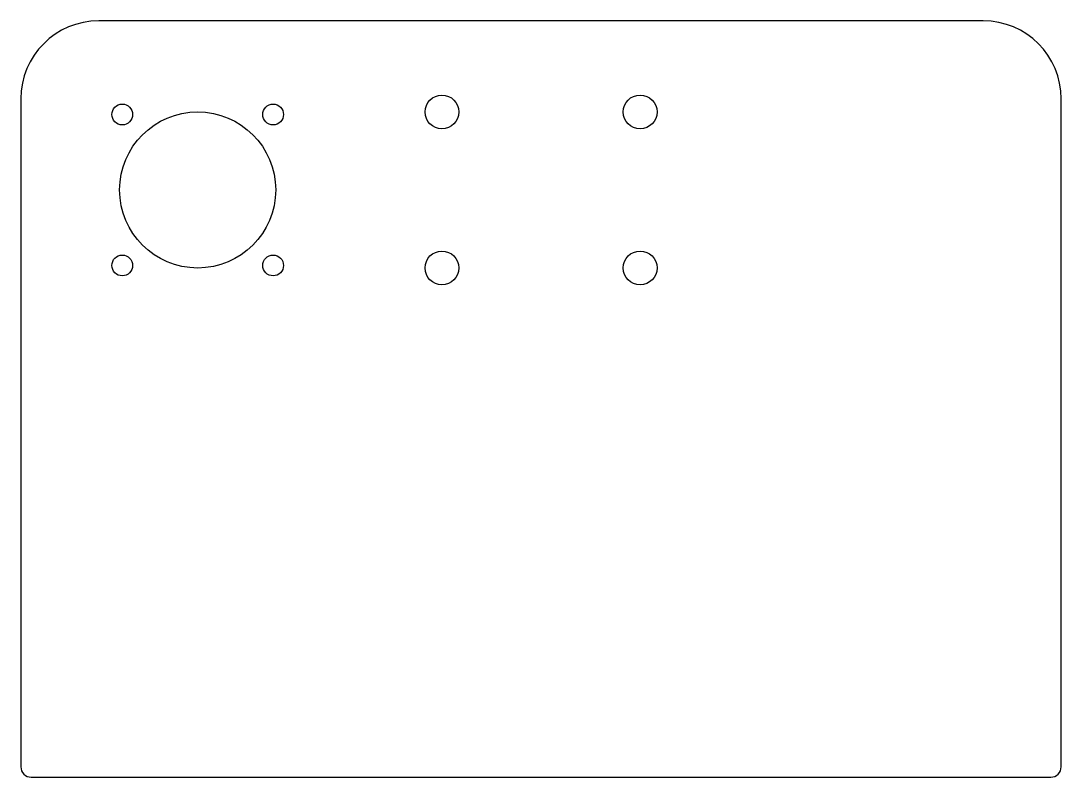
# Model space of a CAD drawing. Header units: millimetres. Extents: x 115 to 315, y 67 to 212.
import ezdxf

# ---------------------------------------------------------------- set-up
doc = ezdxf.new("R2010")
doc.units = ezdxf.units.MM
doc.layers.add('cutting', color=1, linetype='Continuous')

msp = doc.modelspace()

# ---------------------------------------------------------------- linework, layer by layer
at = {"layer": 'cutting', "color": 1}
for p, q in [((299.55, 212.18), (129.55, 212.18)), ((114.55, 197.18), (114.55, 68.84)), ((314.55, 68.84), (314.55, 197.18)), ((116.55, 66.84), (214.55, 66.84)), ((214.55, 66.84), (312.55, 66.84))]:
    msp.add_line(p, q, dxfattribs=at)
for centre, radius in [((134.05, 194.18), 2), ((163.05, 194.18), 2), ((195.5, 194.67), 3.25), ((233.6, 194.67), 3.25), ((148.55, 179.68), 15), ((134.05, 165.18), 2), ((163.05, 165.18), 2), ((195.5, 164.7), 3.25), ((233.6, 164.7), 3.25)]:
    msp.add_circle(centre, radius, dxfattribs=at)
for centre, radius, start, end in [((129.55, 197.18), 15, 90, 180), ((299.55, 197.18), 15, 0, 90), ((116.55, 68.84), 2, 180, 270), ((312.55, 68.84), 2, 270, 0)]:
    msp.add_arc(centre, radius, start, end, dxfattribs=at)

doc.saveas('drawing.dxf')
